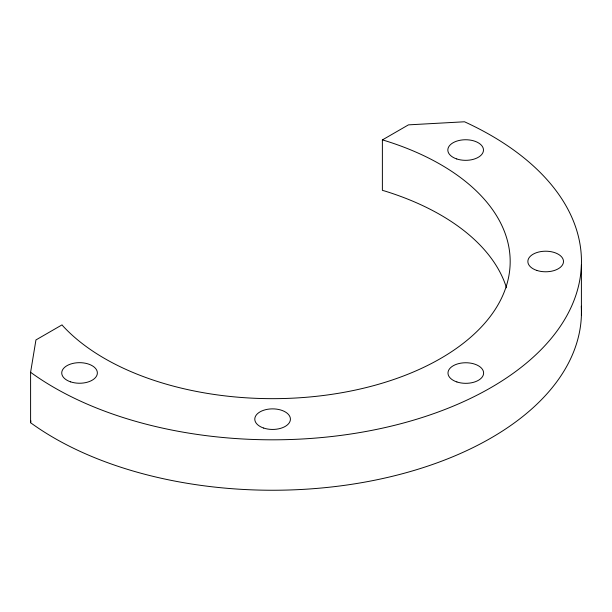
<?xml version="1.0" encoding="UTF-8"?>
<svg xmlns="http://www.w3.org/2000/svg" width="612" height="612" viewBox="0 0 612 612"><rect width="100%" height="100%" fill="white"/><g stroke="black" fill="none" stroke-linecap="round" stroke-linejoin="round"><path stroke-width="0.92" d="M581.301 306.245A308.853 178.314 0 0 1 378.851 479.364A308.853 178.314 0 0 1 30.6 422.731L30.6 372.295L35.947 339.935L62.026 324.88L63.074 326.158A237.578 137.165 0 0 0 440.594 358.487A237.578 137.165 0 0 0 384.596 140.53L382.378 139.926L382.378 190.363L384.596 190.967A237.578 137.165 0 0 1 506.484 287.816M30.6 422.731L30.906 420.88M382.378 139.926L408.456 124.863L464.508 121.78A308.853 178.314 0 0 1 490.992 387.587A308.853 178.314 0 0 1 30.6 372.295M581.4 264.912L581.4 315.348M456.743 158.952A17.817 10.289 0 0 0 483.472 150.039A17.817 10.289 0 0 0 456.743 141.127A17.817 10.289 0 0 0 456.743 158.952M536.762 270.405A17.817 10.289 0 0 0 563.491 261.5A17.817 10.289 0 0 0 536.762 252.588A17.817 10.289 0 0 0 536.762 270.405M456.889 381.949A17.817 10.289 0 0 0 483.618 373.037A17.817 10.289 0 0 0 456.889 364.132A17.817 10.289 0 0 0 456.889 381.949M263.688 428.063A17.817 10.289 0 0 0 290.417 419.151A17.817 10.289 0 0 0 263.688 410.247A17.817 10.289 0 0 0 263.688 428.063M70.64 381.865A17.817 10.289 0 0 0 97.362 372.96A17.817 10.289 0 0 0 70.64 364.048A17.817 10.289 0 0 0 70.64 381.865"/></g></svg>
